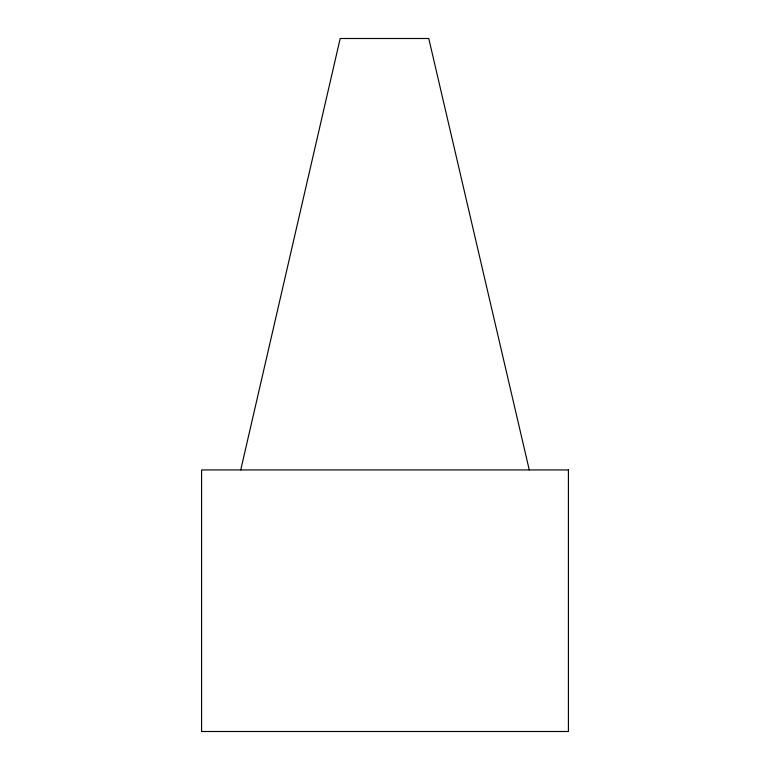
<?xml version="1.0" encoding="UTF-8"?>
<svg xmlns="http://www.w3.org/2000/svg" width="770" height="770" viewBox="0 0 770 770"><rect width="100%" height="100%" fill="white"/><g stroke="black" fill="none" stroke-linecap="round" stroke-linejoin="round"><path stroke-width="1.16" d="M240.731 469.931L340.186 38.5L428.765 38.5L529.269 469.931M568.414 469.931L201.586 469.931L201.586 731.5L568.414 731.5L568.414 469.931"/></g></svg>
